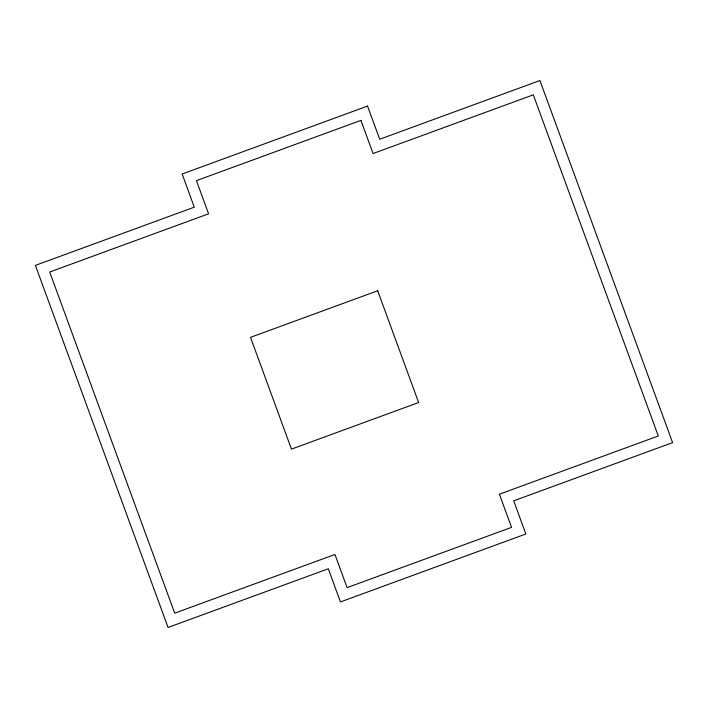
<?xml version="1.0" encoding="UTF-8"?>
<svg xmlns="http://www.w3.org/2000/svg" width="708" height="708" viewBox="0 0 708 708"><rect width="100%" height="100%" fill="white"/><g stroke="black" fill="none" stroke-linecap="round" stroke-linejoin="round"><path stroke-width="1.06" d="M367.549 106.076L182.142 174.009L194.293 207.17L35.4 265.385L168.07 627.474L328.3 568.763L340.451 601.924L525.858 533.991L513.707 500.83L672.6 442.615L539.93 80.526L379.7 139.237L367.549 106.076M360.912 120.378L196.443 180.646L208.594 213.798L49.702 272.022L174.708 613.172L334.937 554.461L347.088 587.622L511.557 527.354L499.405 494.202L658.298 435.978L533.292 94.828L373.063 153.539L360.912 120.378M377.691 290.758L250.508 337.353L291.466 449.129L418.64 402.525L377.691 290.758"/></g></svg>
